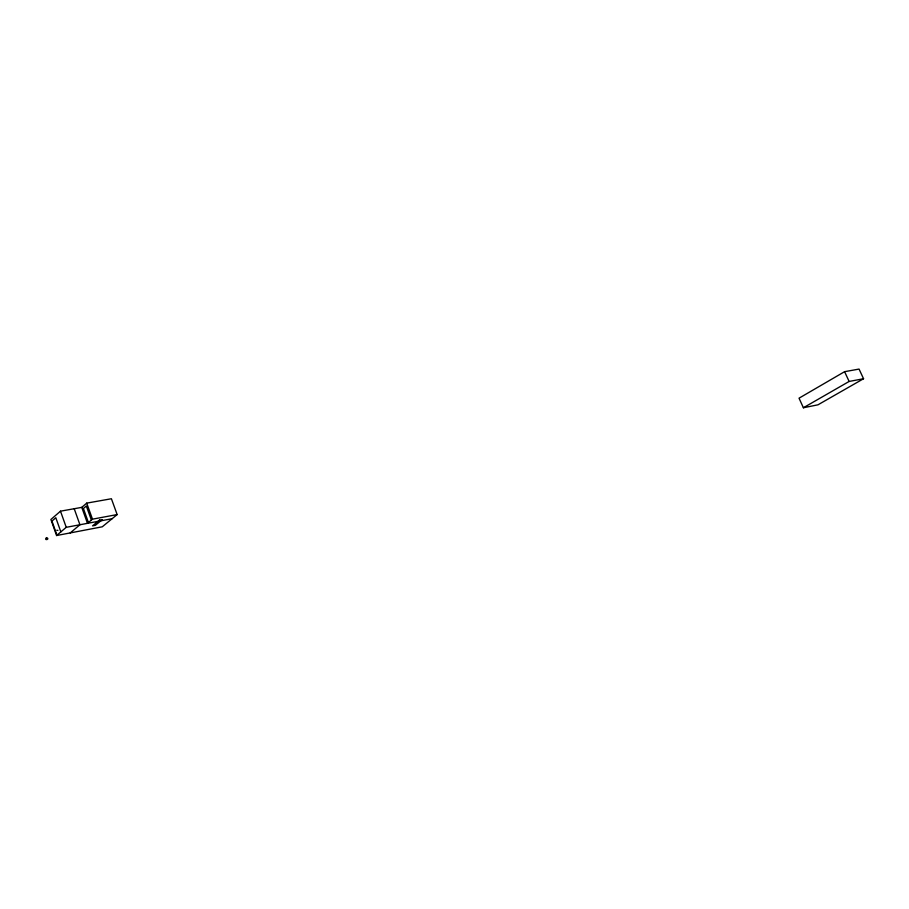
<?xml version="1.0" encoding="UTF-8"?>
<svg xmlns="http://www.w3.org/2000/svg" width="909" height="909" viewBox="0 0 909 909"><rect width="100%" height="100%" fill="white"/><g stroke="black" fill="none" stroke-linecap="round" stroke-linejoin="round"><path stroke-width="1.36" d="M46.45 537.605C43.166 540.98 50.756 539.423 46.62 537.583M60.494 511.176L50.893 519.493L56.574 535.526L102.274 526.8L117.147 514.574L111.409 498.746L86.719 503.132L81.765 507.37L60.494 511.176L66.232 527.322L56.574 535.526M70.209 532.924L79.935 524.754L74.208 508.722M117.147 514.574L92.479 519.164L87.491 523.334L81.765 507.37M844.597 371.679L799.034 398.187L803.397 407.755L817.986 404.812L863.55 378.735L859.05 369.077L844.597 371.679L849.131 381.45L863.55 378.735M803.397 407.755L849.131 381.45M57.903 530.345L56.812 530.288M66.232 527.322L112.114 518.709M86.719 503.132L92.479 519.164M91.389 520.073L86.332 506.018L83.401 508.517L88.434 522.55M60.846 531.89L55.813 517.732L51.949 521.073L56.949 535.185M99.513 520.096L92.57 525.856L95.388 525.322L102.331 519.573L99.513 520.096"/></g></svg>
